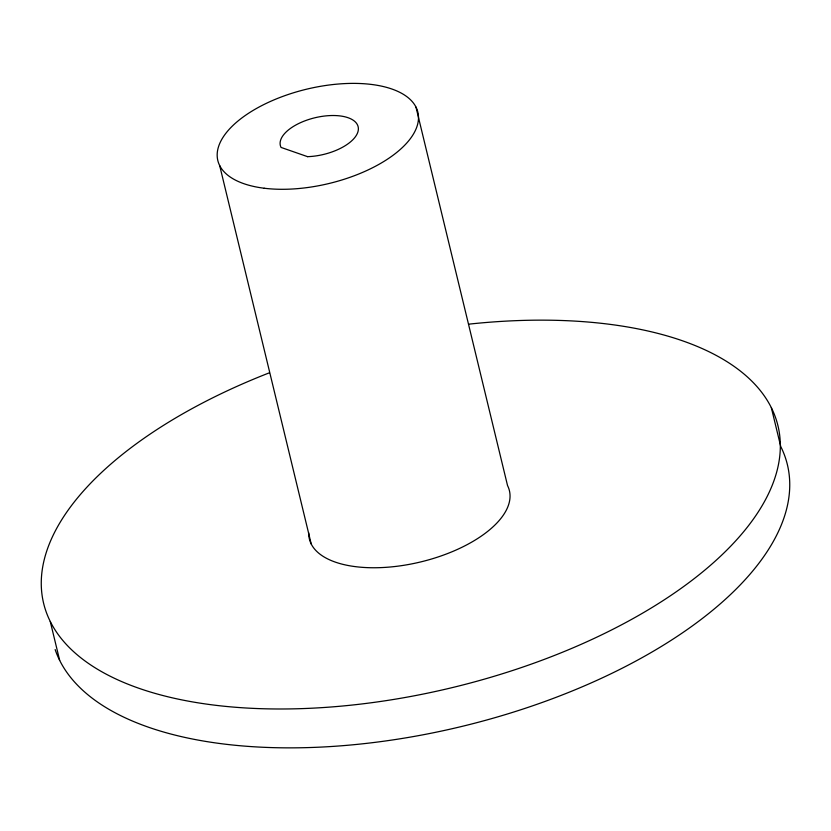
<?xml version="1.0" encoding="UTF-8"?>
<svg xmlns="http://www.w3.org/2000/svg" width="831" height="831" viewBox="0 0 831 831"><rect width="100%" height="100%" fill="white"/><g stroke="black" fill="none" stroke-linecap="round" stroke-linejoin="round"><path stroke-width="1.25" d="M771.334 407.637L780.735 446.507A377.762 177.938 -13.6 0 1 489.542 719.21A377.762 177.938 -13.6 0 1 55.147 649.562M415.988 107.116L507.544 485.584A102.899 48.468 -13.6 0 1 419.987 562.099A102.899 48.468 -13.6 0 1 308.737 532.889M219.675 165.556L311.23 544.014M50.265 621.495L59.666 660.365M468.632 324.173A377.762 177.938 -13.6 0 1 735.549 541.012A377.762 177.938 -13.6 0 1 136.139 687.299A377.762 177.938 -13.6 0 1 269.421 372.787M307.584 156.664L281.055 147.43A40.013 18.843 -13.6 0 1 317.411 117.202A40.013 18.843 -13.6 0 1 358.057 131.35A40.013 18.843 -13.6 0 1 307.584 156.664M264.196 188.232A102.899 48.468 -13.6 0 0 418.419 119.55A102.899 48.468 -13.6 0 0 270.885 101.237A102.899 48.468 -13.6 0 0 264.196 188.232"/></g></svg>
